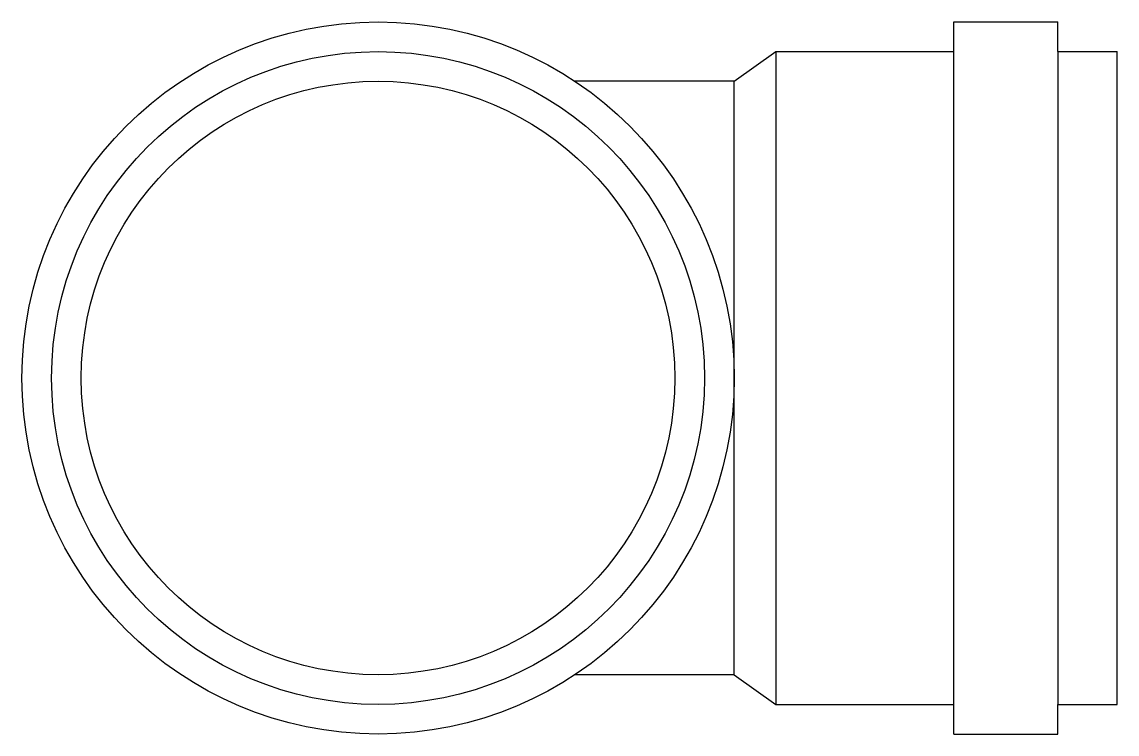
# Model space of a CAD drawing. Header units: millimetres. Extents: x 2733.1301 to 2733.2224, y 1355.2993 to 1355.3593.
import ezdxf

# ---------------------------------------------------------------- set-up
doc = ezdxf.new("R2010")
doc.units = ezdxf.units.MM

msp = doc.modelspace()

# ---------------------------------------------------------------- linework, layer by layer
for p, q in [((2733.208634, 1355.359313), (2733.21739, 1355.359313)), ((2733.208634, 1355.356813), (2733.208634, 1355.359313)), ((2733.21739, 1355.356813), (2733.21739, 1355.359313)), ((2733.190134, 1355.354313), (2733.193634, 1355.356813)), ((2733.193634, 1355.356813), (2733.193634, 1355.301813)), ((2733.193634, 1355.356813), (2733.208634, 1355.356813)), ((2733.208634, 1355.301813), (2733.208634, 1355.356813)), ((2733.21739, 1355.356813), (2733.21739, 1355.301813)), ((2733.21739, 1355.356813), (2733.22239, 1355.356813)), ((2733.22239, 1355.301813), (2733.22239, 1355.356813)), ((2733.190134, 1355.354313), (2733.176717, 1355.354313)), ((2733.190134, 1355.304313), (2733.190134, 1355.354313)), ((2733.190134, 1355.304313), (2733.176717, 1355.304313)), ((2733.190134, 1355.304313), (2733.193634, 1355.301813)), ((2733.193634, 1355.301813), (2733.208634, 1355.301813)), ((2733.208634, 1355.299313), (2733.208634, 1355.301813)), ((2733.21739, 1355.299313), (2733.21739, 1355.301813)), ((2733.21739, 1355.301813), (2733.22239, 1355.301813)), ((2733.208634, 1355.299313), (2733.21739, 1355.299313))]:
    msp.add_line(p, q)
for radius in [0.03, 0.0275, 0.025]:
    msp.add_circle((2733.160134, 1355.329313), radius)

doc.saveas('drawing.dxf')
